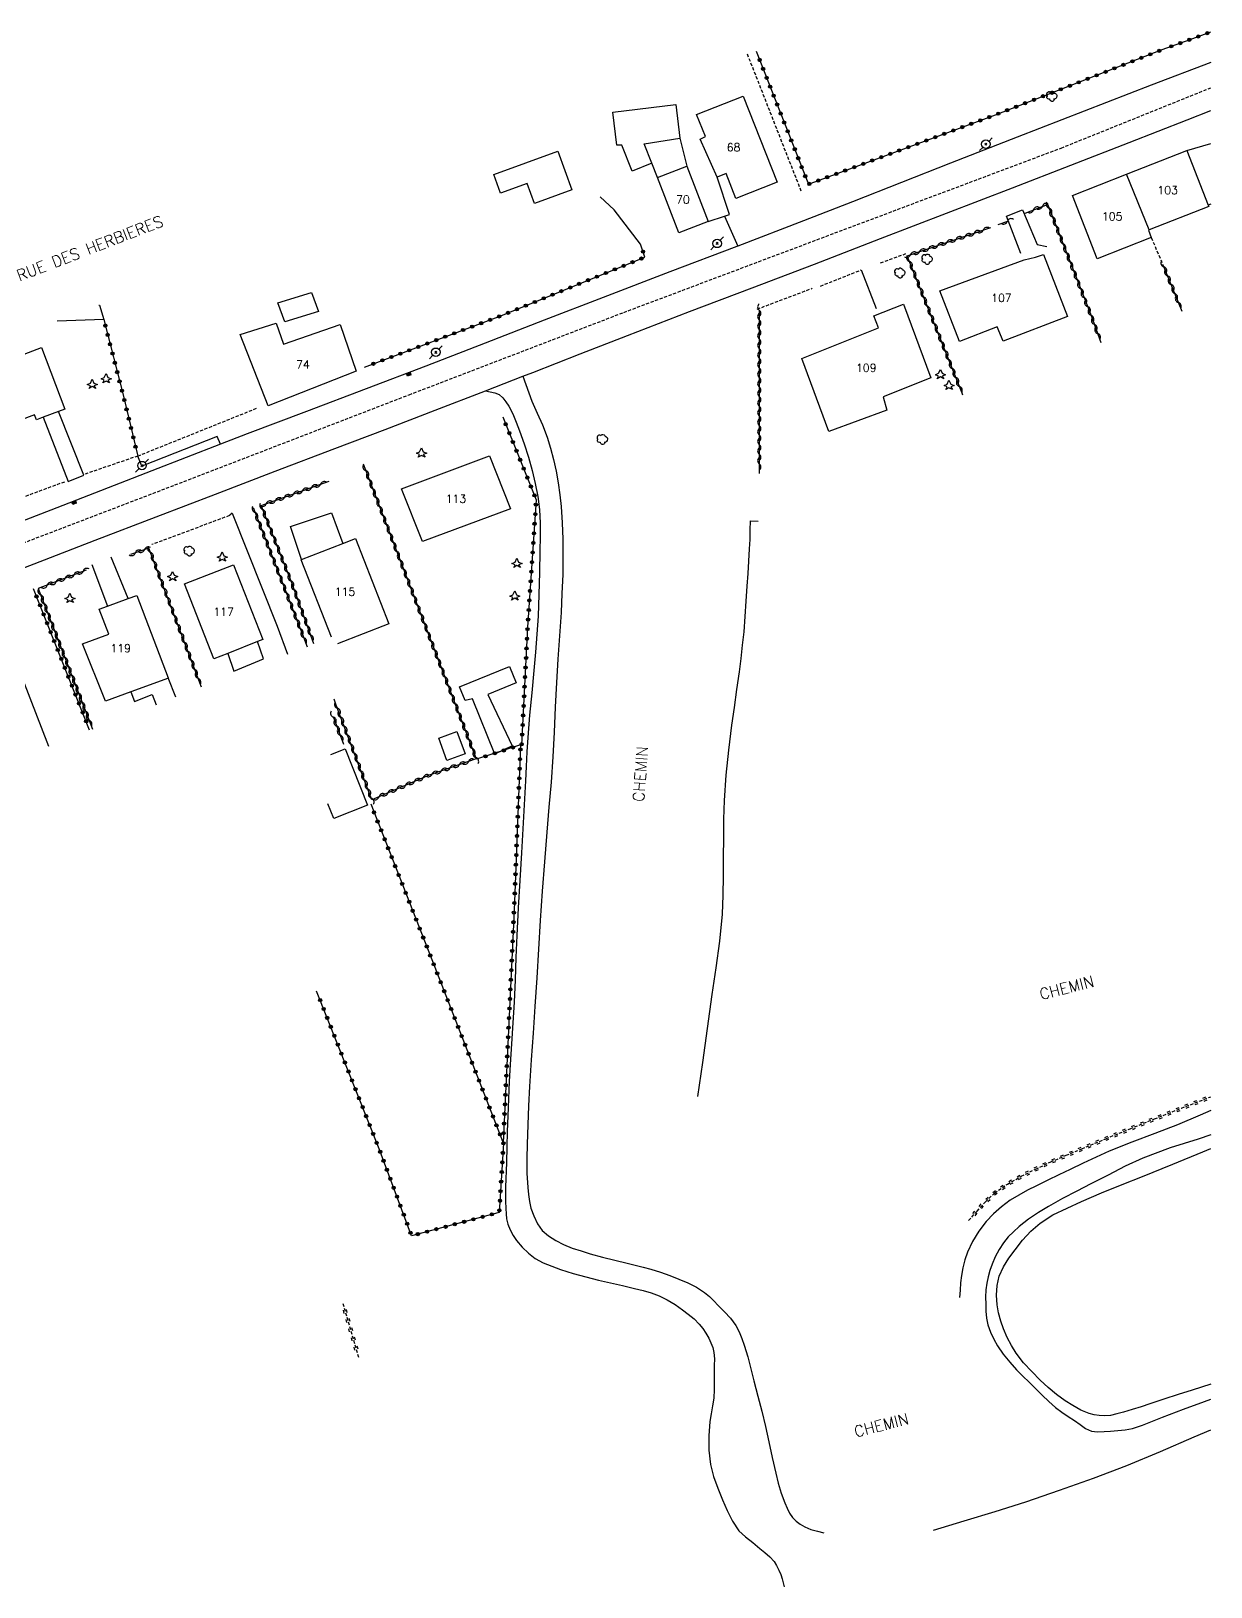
# Model space of a CAD drawing. Header units: millimetres. Extents: x 108000 to 109000, y 127000 to 127777.
# Drawn here: x 108815.7 to 109000, y 127202.7 to 127445.8 of the extents above; entities that cross this region are included whole.
import ezdxf
from ezdxf.enums import TextEntityAlignment as Align

# ---------------------------------------------------------------- set-up
doc = ezdxf.new("R2010")
doc.units = ezdxf.units.MM
doc.linetypes.add('DASHED', pattern=[0.75, 0.5, -0.25])
doc.layers.get('0').update_dxf_attribs({"linetype": 'CONTINUOUS'})
for name, color, linetype in [('W0001', 6, 'DASHED'), ('W0008', 7, 'CONTINUOUS'), ('W0014', 7, 'CONTINUOUS'), ('W0017', 7, 'CONTINUOUS'), ('W0071', 7, 'CONTINUOUS'), ('W0101', 7, 'CONTINUOUS'), ('W0104', 1, 'CONTINUOUS'), ('W0112', 1, 'DASHED'), ('W0220', 5, 'DASHED'), ('W0300', 7, 'CONTINUOUS'), ('W0303', 7, 'CONTINUOUS'), ('W0310', 3, 'CONTINUOUS'), ('W0323', 7, 'CONTINUOUS'), ('W0330', 7, 'CONTINUOUS'), ('W0401', 7, 'CONTINUOUS'), ('W0473', 7, 'CONTINUOUS'), ('W0515', 5, 'CONTINUOUS'), ('W0989', 7, 'CONTINUOUS'), ('W0991', 7, 'CONTINUOUS'), ('W1102', 7, 'CONTINUOUS')]:
    doc.layers.add(name, color=color, linetype=linetype)
doc.styles.get("Standard").update_dxf_attribs({"font": 'romans.shx', "width": 0.85})

# ---------------------------------------------------------------- blocks, each defined once
blk = doc.blocks.new('T401')
for p, q in [((-0.3, 0.3), (0, 0.3)), ((-0.3, -0.25), (-0.3, 0.3)), ((-0.3, 0.15), (0, 0.15)), ((-0.3, 0), (0, 0)), ((0, 0.3), (0, -0.25)), ((-0.3, -0.15), (0, -0.15)), ((-0.3, -0.25), (-0.3, -0.3)), ((-0.3, -0.3), (0, -0.3)), ((0, -0.3), (0, -0.25))]:
    blk.add_line(p, q)
blk = doc.blocks.new('T303')
for p, q in [((-0.77, 0), (-0.28, 0.21)), ((-0.28, -0.21), (-0.77, 0)), ((-0.28, 0.21), (0, 0.83)), ((0, 0.83), (0.28, 0.21)), ((0.28, 0.21), (0.83, 0)), ((0.83, 0), (0.28, -0.21)), ((-0.49, -0.63), (-0.28, -0.21)), ((0, -0.35), (-0.49, -0.63)), ((0.56, -0.63), (0, -0.35)), ((0.28, -0.21), (0.56, -0.63))]:
    blk.add_line(p, q)
blk = doc.blocks.new('T300')
for p, q in [((-0.8, 0.51), (-0.86, 0.34)), ((-0.86, 0.34), (-0.86, 0.17)), ((-0.86, 0.17), (-0.74, 0.06)), ((-0.69, 0.63), (-0.8, 0.51)), ((-0.8, -0.06), (-0.74, 0.06)), ((-0.74, 0.06), (-0.69, 0.11)), ((-0.57, 0.69), (-0.69, 0.63)), ((-0.46, 0.69), (-0.57, 0.69)), ((-0.29, 0.63), (-0.46, 0.69)), ((-0.29, 0.63), (-0.17, 0.74)), ((-0.23, 0.57), (-0.29, 0.63)), ((-0.17, 0.74), (-0.06, 0.8)), ((-0.06, 0.8), (0.06, 0.8)), ((0.06, 0.8), (0.23, 0.74)), ((0.23, 0.74), (0.34, 0.63)), ((0.34, 0.63), (0.4, 0.51)), ((0.46, 0.46), (0.34, 0.46)), ((0.4, 0.51), (0.4, 0.46)), ((0.57, 0.4), (0.46, 0.46)), ((0.57, 0.4), (0.69, 0.29)), ((0.69, 0.29), (0.74, 0.17)), ((0.74, 0.06), (0.69, -0.17)), ((0.74, 0.17), (0.74, 0.06)), ((-0.8, -0.17), (-0.8, -0.06)), ((-0.8, -0.23), (-0.8, -0.17)), ((-0.74, -0.34), (-0.8, -0.23)), ((-0.69, -0.4), (-0.74, -0.34)), ((-0.51, -0.46), (-0.69, -0.4)), ((-0.4, -0.46), (-0.51, -0.46)), ((-0.4, -0.46), (-0.34, -0.46)), ((-0.34, -0.46), (-0.34, -0.4)), ((-0.34, -0.51), (-0.34, -0.46)), ((-0.29, -0.63), (-0.34, -0.51)), ((-0.17, -0.74), (-0.29, -0.63)), ((-0.06, -0.8), (-0.17, -0.74)), ((0.06, -0.8), (-0.06, -0.8)), ((0.17, -0.74), (0.06, -0.8)), ((0.23, -0.69), (0.17, -0.74)), ((0.29, -0.46), (0.23, -0.46)), ((0.29, -0.63), (0.23, -0.69)), ((0.46, -0.4), (0.29, -0.46)), ((0.34, -0.51), (0.29, -0.63)), ((0.34, -0.51), (0.34, -0.46)), ((0.57, -0.34), (0.46, -0.4)), ((0.63, -0.29), (0.57, -0.34)), ((0.69, -0.17), (0.63, -0.29))]:
    blk.add_line(p, q)
blk = doc.blocks.new('T473')
for p, q in [((-0.166667, 0.166667), (0.166667, -0.166667)), ((-0.166667, -0.166667), (0.166667, 0.166667)), ((0.500001, 0.500001), (1.000002, 1.000002)), ((-1.000002, -1.000002), (-0.500001, -0.500001))]:
    blk.add_line(p, q)
blk.add_ellipse((0, 0), major_axis=(0.471405, 0.471405), ratio=1, start_param=5.4977871438, end_param=11.780972451)
blk = doc.blocks.new('t220o')
at = {"color": 0, "linetype": 'Continuous'}
for p, q in [((-0.25, 0.25), (0.25, 0.25)), ((-0.25, -0.25), (0.25, -0.25))]:
    blk.add_line(p, q, dxfattribs=at)
blk = doc.blocks.new('t323o')
at = {"color": 0, "linetype": 'Continuous'}
for radius in [0.25, 0.15]:
    blk.add_circle((0, 0), radius, dxfattribs=at)
blk = doc.blocks.new('t310o')
at = {"color": 0, "linetype": 'Continuous'}
for centre, start, end in [((-0.5, 0.38), 216.8699, 323.1304), ((0.5, -0.37), 36.8699, 143.1303)]:
    blk.add_arc(centre, 0.625, start, end, dxfattribs=at)

msp = doc.modelspace()

# ---------------------------------------------------------------- linework, layer by layer
at = {"layer": 'W0001'}
msp.add_lwpolyline([(108713.61, 127326.26), (108724.65, 127330), (108742.48, 127338.03), (108767.01, 127347.67), (108792.48, 127357.32), (108806.67, 127362.86), (108838.14, 127374.9), (108874.73, 127388.99), (108908.27, 127401.86), (108944.74, 127415.58), (108976.61, 127427.54), (109000, 127436.96)], dxfattribs=at)
at = {"layer": 'W0008'}
for points in [[(109000, 127440.91), (108990.68, 127437.36), (108980.21, 127433.32), (108969.75, 127429.25), (108959.3, 127425.17), (108951.65, 127422.17), (108944, 127419.15), (108936.35, 127416.16), (108926.1, 127412.22), (108925.92, 127412.15), (108915.48, 127408.18), (108905.05, 127404.19), (108895.82, 127400.62), (108886.59, 127397.03), (108877.35, 127393.47), (108868.04, 127389.93), (108858.71, 127386.4), (108849.4, 127382.86), (108845.27, 127381.27)], [(108886.66, 127389.59), (108892.48, 127391.87), (108894.05, 127392.49), (108901.44, 127395.38), (108908.83, 127398.26), (108918.56, 127402), (108928.31, 127405.7), (108938.05, 127409.42), (108948.37, 127413.38), (108958.68, 127417.34), (108968.99, 127421.32), (108978.1, 127424.87), (108987.21, 127428.43), (108996.32, 127431.97), (109000, 127433.38)], [(108806.6, 127358.93), (108816.13, 127362.6), (108825.66, 127366.26), (108835.19, 127369.92), (108844.5, 127373.48), (108853.8, 127377.03), (108863.11, 127380.58), (108870.96, 127383.58), (108878.81, 127386.59), (108886.66, 127389.59)]]:
    msp.add_lwpolyline(points, dxfattribs=at)
at = {"layer": 'W0014'}
for points in [[(108845.27, 127381.27), (108844.75, 127382.47), (108832.97, 127377.85), (108832.33, 127379.42)], [(108845.27, 127381.27), (108834.53, 127377.13), (108819.67, 127371.35), (108804.82, 127365.57)]]:
    msp.add_lwpolyline(points, dxfattribs=at)
at = {"layer": 'W0017'}
for points in [[(108910.86, 127412.51), (108906.74, 127417.88), (108904.58, 127419.91)], [(108924.01, 127416.9), (108926.1, 127412.22)], [(108970.28, 127411.04), (108968.06, 127416.91), (108970.57, 127417.9), (108972.86, 127412.46), (108974.35, 127412.16)], [(108945.36, 127408.49), (108947.72, 127402.48)], [(108817.53, 127385.47), (108821.47, 127375.45), (108823.88, 127376.41), (108819.96, 127386.39)], [(108847.09, 127370.51), (108854.12, 127352.86), (108855.72, 127348.45)], [(108830.83, 127357.15), (108828.16, 127363.64)], [(108825.13, 127362.46), (108827.6, 127355.98)]]:
    msp.add_lwpolyline(points, dxfattribs=at)
at = {"layer": 'W0071'}
for points in [[(108892.48, 127391.87), (108892.96, 127390.58), (108893.43, 127389.29), (108893.92, 127388.01), (108894.72, 127386.14), (108895.55, 127384.27), (108896.29, 127382.38), (108896.83, 127380.63), (108897.3, 127378.85), (108897.69, 127377.06), (108898.02, 127375.22), (108898.27, 127373.37), (108898.47, 127371.52), (108898.66, 127368.97), (108898.74, 127366.42), (108898.77, 127363.86), (108898.73, 127360.9), (108898.61, 127357.94), (108898.46, 127354.98), (108898.24, 127351.34), (108897.98, 127347.69), (108897.74, 127344.05), (108897.56, 127340.17), (108897.4, 127336.28), (108897.2, 127332.4), (108896.9, 127328.47), (108896.56, 127324.55), (108896.23, 127320.63), (108895.87, 127316.04), (108895.53, 127311.44), (108895.21, 127306.85), (108894.92, 127302.38), (108894.66, 127297.9), (108894.38, 127293.43), (108894.09, 127289.25), (108893.8, 127285.07), (108893.55, 127280.89), (108893.39, 127277.89), (108893.25, 127274.9), (108893.17, 127271.9), (108893.13, 127269.64), (108893.13, 127267.37), (108893.27, 127265.12), (108893.38, 127264.04), (108893.52, 127262.96), (108893.76, 127261.92), (108894.2, 127260.68), (108894.79, 127259.48), (108895.54, 127258.43), (108896.51, 127257.57), (108897.65, 127256.87), (108898.84, 127256.25), (108900.2, 127255.67), (108901.61, 127255.21), (108903.04, 127254.79), (108904.95, 127254.26), (108906.89, 127253.79), (108908.82, 127253.32), (108910.05, 127253.01), (108911.27, 127252.69), (108912.49, 127252.35), (108913.98, 127251.89), (108915.45, 127251.38), (108916.89, 127250.81), (108918.27, 127250.21), (108919.63, 127249.54), (108920.89, 127248.74), (108921.64, 127248.11), (108922.35, 127247.41), (108923.04, 127246.7), (108924.02, 127245.71), (108924.96, 127244.69), (108925.77, 127243.59), (108926.28, 127242.6), (108926.71, 127241.56), (108927.1, 127240.51), (108927.67, 127238.67), (108928.13, 127236.8), (108928.58, 127234.92), (108929.21, 127232.55), (108929.84, 127230.19), (108930.43, 127227.81), (108930.95, 127225.37), (108931.43, 127222.92), (108932, 127220.49), (108932.41, 127218.92), (108932.85, 127217.35), (108933.42, 127215.84), (108933.77, 127215.05), (108934.15, 127214.27), (108934.62, 127213.58), (108935.19, 127213.02), (108935.85, 127212.53), (108936.54, 127212.11), (108937.49, 127211.72), (108938.51, 127211.46), (108939.52, 127211.19)], [(108886.66, 127389.59), (108887.39, 127389.44), (108888.12, 127389.29), (108888.78, 127389.02), (108889.36, 127388.52), (108889.85, 127387.88), (108890.29, 127387.22), (108890.95, 127386), (108891.47, 127384.69), (108891.95, 127383.37), (108892.7, 127381.32), (108893.36, 127379.25), (108893.94, 127377.15), (108894.42, 127375.14), (108894.82, 127373.12), (108895.1, 127371.08), (108895.21, 127368.93), (108895.18, 127366.77), (108895.14, 127364.61), (108895.1, 127361.2), (108895.02, 127357.79), (108894.88, 127354.39), (108894.7, 127351.57), (108894.47, 127348.75), (108894.23, 127345.93), (108893.9, 127342.43), (108893.54, 127338.93), (108893.25, 127335.42), (108893.12, 127333.18), (108893.01, 127330.93), (108892.9, 127328.69), (108892.7, 127324.93), (108892.51, 127321.17), (108892.3, 127317.41), (108892.04, 127313.12), (108891.77, 127308.82), (108891.54, 127304.53), (108891.41, 127301.06), (108891.29, 127297.58), (108891.15, 127294.11), (108890.95, 127290.86), (108890.72, 127287.6), (108890.51, 127284.35), (108890.37, 127281.68), (108890.26, 127279), (108890.15, 127276.33), (108890.07, 127273.9), (108890, 127271.47), (108889.93, 127269.04), (108889.88, 127267.76), (108889.82, 127266.48), (108889.79, 127265.2), (108889.77, 127264.09), (108889.77, 127262.98), (108889.82, 127261.87), (108889.88, 127261.04), (108889.96, 127260.21), (108890.13, 127259.41), (108890.49, 127258.51), (108890.98, 127257.65), (108891.53, 127256.84), (108892.39, 127255.8), (108893.37, 127254.85), (108894.44, 127254.03), (108895.69, 127253.35), (108897.04, 127252.82), (108898.4, 127252.34), (108900.34, 127251.7), (108902.32, 127251.16), (108904.3, 127250.65), (108906.19, 127250.21), (108908.08, 127249.81), (108909.96, 127249.36), (108911.27, 127249.02), (108912.57, 127248.66), (108913.82, 127248.2), (108915.07, 127247.57), (108916.27, 127246.83), (108917.42, 127246.02), (108918.35, 127245.33), (108919.26, 127244.59), (108920.07, 127243.77), (108920.62, 127243.09), (108921.11, 127242.37), (108921.54, 127241.61), (108921.88, 127240.87), (108922.16, 127240.11), (108922.36, 127239.33), (108922.45, 127238.34), (108922.41, 127237.34), (108922.37, 127236.33), (108922.39, 127234.96), (108922.39, 127233.59), (108922.33, 127232.22), (108922.15, 127231), (108921.92, 127229.78), (108921.73, 127228.56), (108921.57, 127226.32), (108921.58, 127224.07), (108921.83, 127221.86), (108922.3, 127219.98), (108922.95, 127218.13), (108923.7, 127216.32), (108924.43, 127214.64), (108925.24, 127212.99), (108926.26, 127211.51), (108927.28, 127210.53), (108928.43, 127209.65), (108929.55, 127208.75), (108930.32, 127208.1), (108931.08, 127207.44), (108931.74, 127206.7), (108932.15, 127206.05), (108932.5, 127205.36), (108932.79, 127204.64), (108932.99, 127204.01), (108933.15, 127203.37), (108933.31, 127202.73)], [(109000, 127277.17), (108998.3, 127276.42), (108994.78, 127274.92), (108991.23, 127273.55), (108987.66, 127272.22), (108984.13, 127270.8), (108982.08, 127269.87), (108980.04, 127268.91), (108978.01, 127267.94), (108976.26, 127267.11), (108974.5, 127266.27), (108972.77, 127265.4), (108971.37, 127264.69), (108969.98, 127263.95), (108968.65, 127263.13), (108967.3, 127262.13), (108966.03, 127261.03), (108964.88, 127259.82), (108963.74, 127258.33), (108962.75, 127256.71), (108961.96, 127255.01), (108961.56, 127253.83), (108961.25, 127252.6), (108961.02, 127251.37), (108960.89, 127250.24), (108960.81, 127249.1), (108960.74, 127247.96)], [(109000, 127273.37), (108998, 127272.69), (108993.63, 127271.31), (108989.35, 127269.71), (108986.62, 127268.44), (108983.93, 127267.07), (108981.26, 127265.68), (108979.03, 127264.56), (108976.81, 127263.41), (108974.65, 127262.18), (108973.06, 127261.2), (108971.49, 127260.17), (108970.03, 127259.02), (108969.17, 127258.23), (108968.35, 127257.4), (108967.61, 127256.5), (108966.91, 127255.44), (108966.31, 127254.3), (108965.8, 127253.13), (108965.46, 127252.17), (108965.19, 127251.19), (108964.98, 127250.2), (108964.85, 127249.12), (108964.81, 127248.02), (108964.82, 127246.92), (108964.86, 127245.82), (108964.95, 127244.72), (108965.16, 127243.65), (108965.56, 127242.53), (108966.08, 127241.45), (108966.68, 127240.41), (108967.57, 127239.1), (108968.59, 127237.85), (108969.65, 127236.66), (108970.61, 127235.66), (108971.61, 127234.69), (108972.62, 127233.73), (108973.64, 127232.71), (108974.66, 127231.7), (108975.73, 127230.75), (108976.69, 127230.04), (108977.7, 127229.37), (108978.71, 127228.72), (108979.56, 127228.1), (108980.43, 127227.49), (108981.34, 127227.07), (108982.3, 127226.95), (108983.32, 127226.99), (108984.33, 127227.08), (108985.47, 127227.16), (108986.61, 127227.29), (108987.73, 127227.49), (108989.32, 127227.98), (108990.88, 127228.62), (108992.44, 127229.26), (108995.73, 127230.49), (108999.02, 127231.71), (109000, 127232.07)], [(108956.65, 127211.58), (108961.46, 127213.04), (108966.28, 127214.51), (108971.07, 127216.04), (108976.37, 127217.84), (108981.65, 127219.71), (108986.88, 127221.69), (108992.15, 127223.88), (108997.37, 127226.18), (109000, 127227.29)]]:
    msp.add_lwpolyline(points, dxfattribs=at)
at = {"layer": 'W0101'}
for points in [[(108925.78, 127419.66), (108924.24, 127423.56), (108922.86, 127423.01), (108920.19, 127428.95), (108921.02, 127429.32), (108919.65, 127432.78), (108926.9, 127435.64), (108932.21, 127422.2)], [(108921.46, 127416.07), (108916.88, 127414.3), (108913.56, 127422.92), (108918.14, 127424.69)], [(108973.83, 127410.92), (108977.58, 127401.24), (108967.52, 127397.34), (108966.63, 127399.62), (108960.72, 127397.33), (108957.63, 127405.25), (108970.84, 127410.09), (108972.61, 127410.49)], [(108951.98, 127403.16), (108956.25, 127391.62), (108948.8, 127388.65), (108949.39, 127386.6), (108940.32, 127383.24), (108936.09, 127394.67), (108948.09, 127399.45), (108947.35, 127401.31)], [(108806.77, 127382.29), (108803.35, 127390.65), (108810.63, 127393.41), (108810.48, 127393.77), (108817.31, 127396.36), (108820.94, 127386.76), (108819.96, 127386.39), (108817.53, 127385.47), (108816.52, 127385.09), (108816.2, 127385.86)], [(108887.28, 127379.43), (108890.55, 127371.18), (108876.8, 127366.06), (108873.53, 127374.31)], [(108851.85, 127350.74), (108851.05, 127350.43), (108846.38, 127348.59), (108844.22, 127347.75), (108839.64, 127359.43), (108847.27, 127362.42)], [(108832.19, 127357.64), (108837.09, 127344.78), (108837.12, 127344.69), (108831.24, 127342.56), (108827.31, 127341.14), (108823.71, 127350.08), (108827.81, 127351.56), (108826.3, 127355.51), (108827.6, 127355.98), (108830.83, 127357.15)]]:
    msp.add_lwpolyline(points, close=True, dxfattribs=at)
for points in [[(108986.81, 127423.44), (108986.82, 127423.45), (108996.26, 127427.17)], [(108996.26, 127427.17), (108999.58, 127418.61), (108999.67, 127418.38), (108990.34, 127414.76)], [(108978.39, 127420.12), (108986.81, 127423.44)], [(108990.34, 127414.76), (108990.23, 127414.72), (108990.69, 127413.54), (108982.22, 127410.25), (108978.39, 127420.12)], [(108852.7, 127387.26), (108848.35, 127398.39), (108853.96, 127400.16), (108855.09, 127396.89), (108863.95, 127399.95), (108866.46, 127392.67)], [(108866.46, 127392.67), (108852.7, 127387.26)], [(108862.6, 127351.1), (108857.86, 127363.21), (108857.93, 127363.24), (108864.38, 127365.76), (108866.36, 127366.53), (108871.57, 127353.21)], [(108871.57, 127353.21), (108863.54, 127350.07)], [(108812.54, 127349.18), (108818.39, 127334.1)]]:
    msp.add_lwpolyline(points, dxfattribs=at)
at = {"layer": 'W0104'}
for points in [[(108912.65, 127425.19), (108909.6, 127423.95), (108907.95, 127427.98), (108907.18, 127427.98), (108906.56, 127433.13), (108916.38, 127434.32), (108917.01, 127429.09)], [(108913.56, 127422.92), (108912.65, 127425.19), (108911.44, 127428.2), (108917.01, 127429.09), (108918.14, 127424.69)], [(108996.26, 127427.17), (109000, 127428.25)], [(108921.46, 127416.07), (108924.01, 127416.9), (108924.77, 127417.15), (108922.86, 127423.01)], [(109000, 127418.77), (108999.58, 127418.61)], [(108826.23, 127403.01), (108826.33, 127403.01), (108827.01, 127400.77), (108819.76, 127400.51)], [(108857.93, 127363.24), (108856.19, 127368.4), (108862.58, 127370.55), (108864.38, 127365.76)], [(108846.38, 127348.59), (108847.34, 127345.83), (108851.98, 127347.75), (108851.05, 127350.43)], [(108838.29, 127341.75), (108837.09, 127344.78)], [(108831.24, 127342.56), (108831.84, 127341.05), (108834.57, 127342.14), (108835.2, 127340.56)], [(108862.5, 127332.79), (108864.72, 127333.68), (108868.24, 127324.88)], [(108868.24, 127324.88), (108862.97, 127322.77), (108862.04, 127325.1)]]:
    msp.add_lwpolyline(points, dxfattribs=at)
for points in [[(108894.31, 127418.85), (108893.15, 127422.02), (108889.01, 127420.51), (108887.96, 127423.39), (108897.96, 127427.04), (108900.17, 127420.99)], [(108855.3, 127400.37), (108854.21, 127403.35), (108859.48, 127404.99), (108860.57, 127402.01)], [(108888.13, 127332.84), (108884.62, 127341.48), (108883.49, 127341.21), (108882.62, 127343.35), (108890.42, 127346.52), (108891.46, 127343.96), (108887.04, 127342.17), (108890.85, 127334.13)], [(108879.36, 127335.34), (108882.2, 127336.37), (108883.46, 127332.88), (108880.62, 127331.85)]]:
    msp.add_lwpolyline(points, close=True, dxfattribs=at)
at = {"layer": 'W0112'}
for points in [[(108936, 127420.79), (108927.6, 127442.19)], [(108990.69, 127413.54), (108992.56, 127409.16)], [(108948.39, 127409.6), (108952.36, 127411.04)], [(108938.99, 127405.97), (108945.36, 127408.49)], [(108929.11, 127402.37), (108937.69, 127405.62)], [(108832.33, 127379.42), (108851, 127386.92)], [(108832.33, 127379.42), (108824.09, 127376.59)], [(108820.87, 127375.36), (108808.36, 127370.76)], [(108847.09, 127370.51), (108846.66, 127370.11), (108834.53, 127365.59)]]:
    msp.add_lwpolyline(points, dxfattribs=at)
at = {"layer": 'W0220'}
for points in [[(108962.14, 127259.96), (108963.46, 127261.44), (108964.77, 127262.91), (108966.19, 127264.26), (108968.2, 127265.67), (108970.37, 127266.88), (108972.59, 127268.01), (108974.97, 127269.13), (108977.39, 127270.16), (108979.82, 127271.17), (108983.59, 127272.76), (108987.38, 127274.31), (108991.17, 127275.85), (108995.41, 127277.53), (108999.66, 127279.18), (109000, 127279.31)], [(108866.86, 127238.58), (108866.24, 127240.72), (108864.35, 127247.18)]]:
    msp.add_lwpolyline(points, dxfattribs=at)
at = {"layer": 'W0310'}
for points in [[(108970.97, 127417.36), (108974.47, 127418.74), (108974.48, 127418.75), (108981.27, 127401.36), (108982.8, 127397.17)], [(108961.25, 127388.91), (108961.12, 127389.26), (108952.56, 127410.7), (108965.64, 127415.12)], [(108966.77, 127415.61), (108968.27, 127416.1)], [(108992.57, 127409.17), (108995.47, 127402.03)], [(108929.42, 127402.21), (108929.43, 127377.72), (108929.44, 127376.71)], [(108867.54, 127378.22), (108885.21, 127332.11), (108877.87, 127329.58), (108868.91, 127325.71), (108863.35, 127340.5), (108863.02, 127341.41)], [(108859.86, 127350.05), (108856.38, 127359.58), (108851.61, 127371.67), (108862.22, 127375.47)], [(108850.34, 127371.38), (108858.07, 127351.55), (108858.79, 127349.63)], [(108842.28, 127343.29), (108834.08, 127365.04), (108831.2, 127364.04)], [(108824.25, 127361.6), (108816.79, 127358.7)], [(108816.79, 127358.7), (108825.25, 127336.73)], [(108862.86, 127338.72), (108864.47, 127334.4)]]:
    msp.add_lwpolyline(points, dxfattribs=at)
at = {"layer": 'W0323'}
for points in [[(108992.4, 127442.91), (108996.75, 127444.5), (109000, 127445.69)], [(108928.94, 127442.7), (108937.12, 127421.89), (108966.37, 127432.74), (108992.4, 127442.91)], [(108867.74, 127393.3), (108889.07, 127401.33), (108911.58, 127410.5), (108910.86, 127412.51)], [(108827.01, 127400.77), (108830.08, 127388.78), (108832.33, 127379.42)], [(108889.36, 127385.53), (108894.59, 127372.59), (108893.24, 127352.7), (108892.31, 127334.32), (108892.15, 127334.27), (108885.24, 127332.04)], [(108824.81, 127336.56), (108816.05, 127358.65)], [(108892.15, 127334.27), (108891.12, 127308.41), (108889.43, 127272.12)], [(108868.72, 127325.08), (108878.27, 127300.77), (108889.43, 127272.12), (108889.47, 127272.02), (108888.81, 127261.24), (108875.12, 127257.59), (108870.04, 127271.16), (108860.28, 127295.82)]]:
    msp.add_lwpolyline(points, dxfattribs=at)
at = {"layer": 'W0330'}
msp.add_lwpolyline([(108919.86, 127279.34), (108920.61, 127284.65), (108921.36, 127289.95), (108922.09, 127295.26), (108922.69, 127299.45), (108923.28, 127303.64), (108923.69, 127307.84), (108923.81, 127310.81), (108923.84, 127313.78), (108923.86, 127316.75), (108923.88, 127319.7), (108923.89, 127322.66), (108923.98, 127325.61), (108924.27, 127329.53), (108924.69, 127333.45), (108925.17, 127337.36), (108925.55, 127340.15), (108925.95, 127342.93), (108926.33, 127345.72), (108926.59, 127347.79), (108926.84, 127349.87), (108927.06, 127351.95), (108927.25, 127354.33), (108927.4, 127356.72), (108927.55, 127359.11), (108927.69, 127361.04), (108927.82, 127362.98), (108927.93, 127364.91), (108927.99, 127366.37), (108928.03, 127367.82), (108928.08, 127369.28), (108929.24, 127369.22)], dxfattribs=at)
at = {"layer": 'W0515'}
msp.add_lwpolyline([(109000, 127234.41), (108997.08, 127233.48), (108994.88, 127232.77), (108992.67, 127232.06), (108990.47, 127231.35), (108989.1, 127230.88), (108987.72, 127230.42), (108986.33, 127230.02), (108985.33, 127229.75), (108984.31, 127229.52), (108983.3, 127229.43), (108982.52, 127229.49), (108981.74, 127229.63), (108980.98, 127229.83), (108979.67, 127230.35), (108978.43, 127231.05), (108977.23, 127231.82), (108975.87, 127232.8), (108974.58, 127233.89), (108973.35, 127235.03), (108972, 127236.36), (108970.72, 127237.75), (108969.58, 127239.25), (108968.83, 127240.46), (108968.16, 127241.72), (108967.6, 127243.03), (108967.16, 127244.26), (108966.82, 127245.53), (108966.6, 127246.81), (108966.52, 127248.32), (108966.63, 127249.84), (108966.94, 127251.29), (108967.58, 127252.73), (108968.45, 127254.1), (108969.41, 127255.4), (108970.59, 127256.9), (108971.89, 127258.31), (108973.3, 127259.57), (108975.33, 127260.87), (108977.54, 127261.92), (108979.78, 127262.92), (108982.92, 127264.3), (108986.12, 127265.58), (108989.31, 127266.85), (108994.03, 127268.77), (108998.75, 127270.69), (109000, 127271.2)], dxfattribs=at)
at = {"layer": 'W1102'}
msp.add_lwpolyline([(108990.34, 127414.76), (108986.82, 127423.45)], dxfattribs=at)

# ---------------------------------------------------------------- block references
at = {"layer": 'W0220'}
for p, rotation in [((108996.27, 127277.87), 21.21796957671043), ((108997.67, 127278.41), 21.21796957671043), ((108999.07, 127278.95), 21.21796957671043), ((108990.7, 127275.66), 22.11350324689311), ((108992.09, 127276.21), 21.61477894268042), ((108993.48, 127276.77), 21.61477894268042), ((108994.88, 127277.32), 21.61477894268042), ((108983.75, 127272.83), 22.24313690293673), ((108985.14, 127273.39), 22.24313690293673), ((108986.53, 127273.96), 22.24313690293673), ((108987.92, 127274.53), 22.11350324689311), ((108989.31, 127275.09), 22.11350324689311), ((108978.22, 127270.5), 22.56962019648988), ((108979.6, 127271.08), 22.56962019648988), ((108980.99, 127271.66), 22.86761729162383), ((108982.37, 127272.24), 22.86761729162383), ((108972.73, 127268.08), 25.20112364562691), ((108974.09, 127268.72), 25.20112364562691), ((108975.46, 127269.34), 23.05556589929972), ((108976.84, 127269.92), 23.05556589929972), ((108968.75, 127265.98), 29.14419867750998), ((108970.06, 127266.71), 29.14419867750998), ((108971.39, 127267.4), 26.97650392085474), ((108965.17, 127263.29), 43.55240031299367), ((108966.26, 127264.31), 35.04937331218532), ((108967.49, 127265.17), 35.04937331218532), ((108963.14, 127261.08), 48.2704879229546), ((108964.14, 127262.2), 48.29396498791822), ((108864.76, 127245.78), 106.3078745679629), ((108865.18, 127244.34), 106.3078745679629), ((108865.6, 127242.9), 106.3078745679629), ((108866.02, 127241.46), 106.3078745679629), ((108866.44, 127240.02), 106.2499708826096)]:
    msp.add_blockref('t220o', p, dxfattribs=dict(at, rotation=rotation))
at = {"layer": 'W0300'}
for p in [(108975.19, 127435.61), (108955.7, 127410.14), (108951.45, 127408), (108904.96, 127382), (108840.41, 127364.55)]:
    msp.add_blockref('T300', p, dxfattribs=at)
at = {"layer": 'W0303'}
for p in [(108827.37, 127391.46), (108957.73, 127392.13), (108825.21, 127390.61), (108959.08, 127390.43), (108876.65, 127379.86), (108845.52, 127363.61), (108891.56, 127362.65), (108837.76, 127360.57), (108891.22, 127357.54), (108821.72, 127357.15)]:
    msp.add_blockref('T303', p, dxfattribs=at)
at = {"layer": 'W0310'}
for p, rotation in [((108973.67, 127418.43), 21.51860931745829), ((108974.71, 127418.16), 291.3283724179237), ((108968.2, 127416.08), 18.09048936887299), ((108972.28, 127417.88), 21.51860931745829), ((108975.25, 127416.77), 291.3283724179237), ((108961.6, 127413.75), 18.67116462412353), ((108963.02, 127414.23), 18.67116462412353), ((108964.44, 127414.71), 18.67116462412353), ((108975.8, 127415.37), 291.3283724179237), ((108976.35, 127413.97), 291.3283724179237), ((108954.49, 127411.35), 18.67116462412353), ((108955.91, 127411.83), 18.67116462412353), ((108957.33, 127412.31), 18.67116462412353), ((108958.75, 127412.79), 18.67116462412353), ((108960.18, 127413.27), 18.67116462412353), ((108976.89, 127412.58), 291.3283724179237), ((108977.44, 127411.18), 291.3283724179237), ((108953.07, 127410.87), 18.67116462412353), ((108952.92, 127409.81), 111.7645396204469), ((108953.47, 127408.41), 111.7645396204469), ((108977.98, 127409.78), 291.3283724179237), ((108978.53, 127408.38), 291.3283724179237), ((108992.65, 127408.98), 292.0642323195676), ((108954.03, 127407.02), 111.7645396204469), ((108979.07, 127406.99), 291.3283724179237), ((108993.21, 127407.59), 292.0642323195676), ((108993.78, 127406.2), 292.0642323195676), ((108954.59, 127405.63), 111.7645396204469), ((108955.14, 127404.23), 111.7645396204469), ((108979.62, 127405.59), 291.3283724179237), ((108980.16, 127404.19), 291.3283724179237), ((108994.34, 127404.81), 292.0642323195676), ((108994.9, 127403.42), 292.0642323195676), ((108929.42, 127402.21), 270.0233955803588), ((108955.7, 127402.84), 111.7645396204469), ((108956.25, 127401.45), 111.7645396204469), ((108980.71, 127402.79), 291.3283724179237), ((108981.26, 127401.4), 291.3283724179237), ((108929.42, 127400.71), 270.0233955803588), ((108929.42, 127399.21), 270.0233955803588), ((108956.81, 127400.06), 111.7645396204469), ((108957.37, 127398.66), 111.7645396204469), ((108981.77, 127399.99), 290.1185801611738), ((108982.29, 127398.58), 290.1185801611738), ((108929.42, 127397.71), 270.0233955803588), ((108929.42, 127396.21), 270.0233955803588), ((108957.92, 127397.27), 111.7645396204469), ((108929.42, 127394.71), 270.0233955803588), ((108958.48, 127395.88), 111.7645396204469), ((108959.03, 127394.48), 111.7645396204469), ((108929.42, 127393.21), 270.0233955803588), ((108929.42, 127391.71), 270.0233955803588), ((108959.59, 127393.09), 111.7645396204469), ((108960.15, 127391.7), 111.7645396204469), ((108929.42, 127390.21), 270.0233955803588), ((108960.7, 127390.3), 111.7645396204469), ((108929.43, 127388.71), 270.0233955803588), ((108929.43, 127387.21), 270.0233955803588), ((108929.43, 127385.71), 270.0233955803588), ((108929.43, 127384.21), 270.0233955803588), ((108929.43, 127382.71), 270.0233955803588), ((108929.43, 127381.21), 270.0233955803588), ((108929.43, 127379.71), 270.0233955803588), ((108867.96, 127377.13), 290.9675345346082), ((108929.43, 127378.21), 270.0233955803588), ((108860.89, 127374.99), 19.70512144752913), ((108868.5, 127375.72), 290.9675345346082), ((108869.03, 127374.32), 290.9675345346082), ((108853.83, 127372.46), 19.70512144752913), ((108855.24, 127372.97), 19.70512144752913), ((108856.65, 127373.48), 19.70512144752913), ((108858.06, 127373.98), 19.70512144752913), ((108859.48, 127374.49), 19.70512144752913), ((108869.57, 127372.92), 290.9675345346082), ((108850.64, 127370.61), 291.2965038119314), ((108851.85, 127371.07), 111.5312642209003), ((108852.41, 127371.96), 19.70512144752913), ((108852.4, 127369.67), 111.5312642209003), ((108870.11, 127371.52), 290.9675345346082), ((108870.64, 127370.12), 290.9675345346082), ((108851.19, 127369.21), 291.2965038119314), ((108851.73, 127367.81), 291.2965038119314), ((108852.95, 127368.28), 111.5312642209003), ((108853.5, 127366.88), 111.5312642209003), ((108871.18, 127368.72), 290.9675345346082), ((108871.72, 127367.32), 290.9675345346082), ((108852.28, 127366.41), 291.2965038119314), ((108852.82, 127365.02), 291.2965038119314), ((108854.05, 127365.49), 111.5312642209003), ((108872.25, 127365.92), 290.9675345346082), ((108872.79, 127364.52), 290.9675345346082), ((108831.95, 127364.3), 199.1481374579109), ((108833.37, 127364.79), 199.1481374579109), ((108834.34, 127364.34), 110.663232478841), ((108834.87, 127362.94), 110.663232478841), ((108853.37, 127363.62), 291.2965038119314), ((108853.91, 127362.22), 291.2965038119314), ((108854.6, 127364.09), 111.5312642209003), ((108855.15, 127362.7), 111.5312642209003), ((108873.33, 127363.12), 290.9675345346082), ((108820.98, 127360.33), 201.2430924163231), ((108822.38, 127360.87), 201.2430924163231), ((108823.78, 127361.42), 201.2430924163231), ((108835.4, 127361.53), 110.663232478841), ((108835.93, 127360.13), 110.663232478841), ((108854.45, 127360.82), 291.2965038119314), ((108855.7, 127361.3), 111.5312642209003), ((108856.25, 127359.91), 111.5312642209003), ((108873.86, 127361.72), 290.9675345346082), ((108874.4, 127360.32), 290.9675345346082), ((108817.16, 127357.73), 291.0703982853704), ((108818.19, 127359.24), 201.2430924163231), ((108819.59, 127359.79), 201.2430924163231), ((108836.46, 127358.72), 110.663232478841), ((108836.99, 127357.32), 110.663232478841), ((108855, 127359.43), 291.2965038119314), ((108855.54, 127358.03), 291.2965038119314), ((108856.77, 127358.5), 110.0674500125757), ((108874.94, 127358.92), 290.9675345346082), ((108875.47, 127357.52), 290.9675345346082), ((108817.7, 127356.33), 291.0703982853704), ((108818.24, 127354.93), 291.0703982853704), ((108837.52, 127355.92), 110.663232478841), ((108856.09, 127356.63), 291.2965038119314), ((108856.63, 127355.23), 291.2965038119314), ((108857.29, 127357.09), 110.0674500125757), ((108857.8, 127355.68), 110.0674500125757), ((108876.01, 127356.11), 290.9675345346082), ((108876.55, 127354.71), 290.9675345346082), ((108818.78, 127353.53), 291.0703982853704), ((108838.05, 127354.51), 110.663232478841), ((108838.58, 127353.11), 110.663232478841), ((108857.18, 127353.84), 291.2965038119314), ((108857.72, 127352.44), 291.2965038119314), ((108858.32, 127354.27), 110.0674500125757), ((108858.83, 127352.87), 110.0674500125757), ((108877.08, 127353.31), 290.9675345346082), ((108819.32, 127352.13), 291.0703982853704), ((108819.86, 127350.73), 291.0703982853704), ((108839.11, 127351.71), 110.663232478841), ((108839.64, 127350.3), 110.663232478841), ((108858.26, 127351.04), 290.4644599724659), ((108859.35, 127351.46), 110.0674500125757), ((108877.62, 127351.91), 290.9675345346082), ((108878.16, 127350.51), 290.9675345346082), ((108820.4, 127349.33), 291.0703982853704), ((108820.94, 127347.93), 291.0703982853704), ((108840.17, 127348.9), 110.663232478841), ((108840.7, 127347.5), 110.663232478841), ((108878.69, 127349.11), 290.9675345346082), ((108879.23, 127347.71), 290.9675345346082), ((108821.48, 127346.53), 291.0703982853704), ((108822.02, 127345.13), 291.0703982853704), ((108841.23, 127346.09), 110.663232478841), ((108879.77, 127346.31), 290.9675345346082), ((108822.56, 127343.73), 291.0703982853704), ((108841.75, 127344.69), 110.663232478841), ((108880.31, 127344.91), 290.9675345346082), ((108880.84, 127343.51), 290.9675345346082), ((108823.1, 127342.33), 291.0703982853704), ((108823.63, 127340.93), 291.0703982853704), ((108881.38, 127342.11), 290.9675345346082), ((108881.92, 127340.71), 290.9675345346082), ((108824.17, 127339.53), 291.0703982853704), ((108824.71, 127338.13), 291.0703982853704), ((108862.9, 127338.62), 290.4644599722644), ((108863.54, 127340), 110.6027306592255), ((108864.06, 127338.6), 110.6027306592255), ((108882.45, 127339.31), 290.9675345346082), ((108882.99, 127337.91), 290.9675345346082), ((108863.42, 127337.21), 290.4644599722644), ((108863.95, 127335.81), 290.4644599722644), ((108864.59, 127337.19), 110.6027306592255), ((108865.12, 127335.79), 110.6027306592255), ((108883.53, 127336.51), 290.9675345346082), ((108865.65, 127334.39), 110.6027306592255), ((108866.18, 127332.98), 110.6027306592255), ((108884.06, 127335.1), 290.9675345346082), ((108884.6, 127333.7), 290.9675345346082), ((108866.7, 127331.58), 110.6027306592255), ((108882.57, 127331.2), 199.0183887324605), ((108883.99, 127331.69), 199.0183887324605), ((108885.14, 127332.3), 290.9675345346082), ((108867.23, 127330.17), 110.6027306592255), ((108867.76, 127328.77), 110.6027306592255), ((108875.55, 127328.58), 203.3604643423056), ((108876.93, 127329.17), 203.3604643423056), ((108878.32, 127329.73), 199.0183887324605), ((108879.73, 127330.22), 199.0183887324605), ((108881.15, 127330.71), 199.0183887324605), ((108868.29, 127327.37), 110.6027306592255), ((108868.82, 127325.96), 110.6027306592255), ((108870.04, 127326.2), 203.3604643423056), ((108871.42, 127326.79), 203.3604643423056), ((108872.79, 127327.39), 203.3604643423056), ((108874.17, 127327.98), 203.3604643423056)]:
    msp.add_blockref('t310o', p, dxfattribs=dict(at, rotation=rotation))
at = {"layer": 'W0323'}
for p, rotation in [((108999.44, 127445.49), 20.09948593428078), ((108993.81, 127443.43), 20.09523119184291), ((108995.22, 127443.94), 20.09523119184291), ((108996.63, 127444.46), 20.09523119184291), ((108998.03, 127444.97), 20.09948593428078), ((108929.49, 127441.31), 291.4567482583157), ((108986.34, 127440.54), 21.34073835007684), ((108987.74, 127441.09), 21.34073835007684), ((108989.13, 127441.63), 21.34073835007684), ((108990.53, 127442.18), 21.34073835007684), ((108991.93, 127442.73), 21.34073835007684), ((108930.04, 127439.91), 291.4567482583157), ((108930.59, 127438.51), 291.4567482583157), ((108980.75, 127438.36), 21.34073835007684), ((108982.15, 127438.9), 21.34073835007684), ((108983.55, 127439.45), 21.34073835007684), ((108984.94, 127440), 21.34073835007684), ((108931.13, 127437.12), 291.4567482583157), ((108931.68, 127435.72), 291.4567482583157), ((108973.77, 127435.63), 21.34073835007684), ((108975.16, 127436.18), 21.34073835007684), ((108976.56, 127436.72), 21.34073835007684), ((108977.96, 127437.27), 21.34073835007684), ((108979.35, 127437.81), 21.34073835007684), ((108932.23, 127434.33), 291.4567482583157), ((108968.18, 127433.45), 21.34073835007684), ((108969.57, 127433.99), 21.34073835007684), ((108970.97, 127434.54), 21.34073835007684), ((108972.37, 127435.08), 21.34073835007684), ((108932.78, 127432.93), 291.4567482583157), ((108933.33, 127431.53), 291.4567482583157), ((108961.16, 127430.81), 20.35184052978309), ((108962.56, 127431.33), 20.35184052978309), ((108963.97, 127431.85), 20.35184052978309), ((108965.38, 127432.37), 20.35184052978309), ((108966.78, 127432.9), 21.34073835007684), ((108933.88, 127430.14), 291.4567482583157), ((108934.43, 127428.74), 291.4567482583157), ((108955.53, 127428.72), 20.35184052978309), ((108956.94, 127429.24), 20.35184052978309), ((108958.34, 127429.76), 20.35184052978309), ((108959.75, 127430.28), 20.35184052978309), ((108934.98, 127427.35), 291.4567482583157), ((108935.52, 127425.95), 291.4567482583157), ((108948.5, 127426.11), 20.35184052978309), ((108949.91, 127426.63), 20.35184052978309), ((108951.31, 127427.15), 20.35184052978309), ((108952.72, 127427.68), 20.35184052978309), ((108954.13, 127428.2), 20.35184052978309), ((108936.07, 127424.55), 291.4567482583157), ((108941.47, 127423.5), 20.35184052978309), ((108942.87, 127424.02), 20.35184052978309), ((108944.28, 127424.55), 20.35184052978309), ((108945.69, 127425.07), 20.35184052978309), ((108947.09, 127425.59), 20.35184052978309), ((108936.62, 127423.16), 291.4567482583157), ((108937.25, 127421.94), 20.35184052978309), ((108938.66, 127422.46), 20.35184052978309), ((108940.06, 127422.98), 20.35184052978309), ((108911.28, 127411.35), 109.7079788430555), ((108908.25, 127409.14), 22.16472875899068), ((108909.64, 127409.71), 22.16472875899068), ((108911.03, 127410.27), 22.16472875899068), ((108902.69, 127406.88), 22.16472875899068), ((108904.08, 127407.45), 22.16472875899068), ((108905.47, 127408.01), 22.16472875899068), ((108906.86, 127408.58), 22.16472875899068), ((108895.75, 127404.05), 22.16472875899068), ((108897.14, 127404.62), 22.16472875899068), ((108898.52, 127405.18), 22.16472875899068), ((108899.91, 127405.75), 22.16472875899068), ((108901.3, 127406.31), 22.16472875899068), ((108890.19, 127401.79), 22.16472875899068), ((108891.58, 127402.35), 22.16472875899068), ((108892.97, 127402.92), 22.16472875899068), ((108894.36, 127403.48), 22.16472875899068), ((108827.26, 127399.8), 284.3618479592214), ((108884.59, 127399.64), 20.62960315625367), ((108885.99, 127400.17), 20.62960315625367), ((108887.39, 127400.7), 20.62960315625367), ((108888.8, 127401.23), 20.62960315625367), ((108827.63, 127398.34), 284.3618479592214), ((108828, 127396.89), 284.3618479592214), ((108877.57, 127397), 20.62960315625367), ((108878.97, 127397.53), 20.62960315625367), ((108880.37, 127398.06), 20.62960315625367), ((108881.78, 127398.58), 20.62960315625367), ((108883.18, 127399.11), 20.62960315625367), ((108828.38, 127395.44), 284.3618479592214), ((108870.55, 127394.36), 20.62960315625367), ((108871.95, 127394.89), 20.62960315625367), ((108873.36, 127395.41), 20.62960315625367), ((108874.76, 127395.94), 20.62960315625367), ((108876.16, 127396.47), 20.62960315625367), ((108828.75, 127393.99), 284.3618479592214), ((108829.12, 127392.53), 284.3618479592214), ((108869.14, 127393.83), 20.62960315625367), ((108829.49, 127391.08), 284.3618479592214), ((108829.86, 127389.63), 284.3618479592214), ((108830.23, 127388.17), 283.5165681087905), ((108830.58, 127386.71), 283.5165681087905), ((108830.93, 127385.25), 283.5165681087905), ((108831.28, 127383.8), 283.5165681087905), ((108831.63, 127382.34), 283.5165681087905), ((108889.82, 127384.39), 292.0072343123504), ((108890.38, 127383), 292.0072343123504), ((108831.98, 127380.88), 283.5165681087905), ((108890.94, 127381.61), 292.0072343123504), ((108891.51, 127380.22), 292.0072343123504), ((108892.07, 127378.83), 292.0072343123504), ((108892.63, 127377.44), 292.0072343123504), ((108893.19, 127376.05), 292.0072343123504), ((108893.75, 127374.66), 292.0072343123504), ((108894.32, 127373.27), 292.0072343123504), ((108894.44, 127370.33), 266.1171014396612), ((108894.54, 127371.82), 266.1171014396612), ((108894.33, 127368.83), 266.1171014396612), ((108894.13, 127365.84), 266.1171014396612), ((108894.23, 127367.33), 266.1171014396612), ((108893.93, 127362.84), 266.1171014396612), ((108894.03, 127364.34), 266.1171014396612), ((108893.83, 127361.35), 266.1171014396612), ((108893.62, 127358.35), 266.1171014396612), ((108893.73, 127359.85), 266.1171014396612), ((108816.51, 127357.48), 111.6406022198002), ((108817.07, 127356.08), 111.6406022198002), ((108893.52, 127356.86), 266.1171014396612), ((108817.62, 127354.69), 111.6406022198002), ((108818.17, 127353.3), 111.6406022198002), ((108893.32, 127353.87), 266.1171014396612), ((108893.42, 127355.36), 266.1171014396612), ((108818.73, 127351.9), 111.6406022198002), ((108893.15, 127350.87), 267.1033911269538), ((108893.22, 127352.37), 267.1033911269538), ((108819.28, 127350.51), 111.6406022198002), ((108819.83, 127349.11), 111.6406022198002), ((108893.07, 127349.37), 267.1033911269538), ((108820.39, 127347.72), 111.6406022198002), ((108820.94, 127346.32), 111.6406022198002), ((108892.92, 127346.38), 267.1033911269538), ((108893, 127347.87), 267.1033911269538), ((108821.49, 127344.93), 111.6406022198002), ((108822.05, 127343.54), 111.6406022198002), ((108892.77, 127343.38), 267.1033911269538), ((108892.84, 127344.88), 267.1033911269538), ((108822.6, 127342.14), 111.6406022198002), ((108892.69, 127341.88), 267.1033911269538), ((108823.15, 127340.75), 111.6406022198002), ((108823.71, 127339.35), 111.6406022198002), ((108892.54, 127338.89), 267.1033911269538), ((108892.62, 127340.38), 267.1033911269538), ((108824.26, 127337.96), 111.6406022198002), ((108892.47, 127337.39), 267.1033911269538), ((108890.95, 127333.88), 197.885964252182), ((108892.31, 127334.39), 267.1033911269538), ((108892.39, 127335.89), 267.1033911269538), ((108886.67, 127332.5), 197.885964252182), ((108888.1, 127332.96), 197.885964252182), ((108889.52, 127333.42), 197.885964252182), ((108892.06, 127332.06), 267.7191231522521), ((108892.12, 127333.56), 267.7191231522521), ((108891.94, 127329.06), 267.7191231522521), ((108892, 127330.56), 267.7191231522521), ((108891.88, 127327.57), 267.7191231522521), ((108891.76, 127324.57), 267.7191231522521), ((108891.82, 127326.07), 267.7191231522521), ((108869.25, 127323.73), 291.4470071226853), ((108869.8, 127322.33), 291.4470071226853), ((108891.64, 127321.57), 267.7191231522521), ((108891.7, 127323.07), 267.7191231522521), ((108870.35, 127320.94), 291.4470071226853), ((108870.9, 127319.54), 291.4470071226853), ((108891.58, 127320.07), 267.7191231522521), ((108871.44, 127318.14), 291.4470071226853), ((108871.99, 127316.75), 291.4470071226853), ((108891.47, 127317.07), 267.7191231522521), ((108891.52, 127318.57), 267.7191231522521), ((108872.54, 127315.35), 291.4470071226853), ((108891.41, 127315.57), 267.7191231522521), ((108873.09, 127313.96), 291.4470071226853), ((108873.64, 127312.56), 291.4470071226853), ((108891.29, 127312.58), 267.7191231522521), ((108891.35, 127314.08), 267.7191231522521), ((108874.19, 127311.16), 291.4470071226853), ((108874.74, 127309.77), 291.4470071226853), ((108891.17, 127309.58), 267.7191231522521), ((108891.23, 127311.08), 267.7191231522521), ((108875.28, 127308.37), 291.4470071226853), ((108875.83, 127306.98), 291.4470071226853), ((108891.1, 127308.08), 267.3337018459767), ((108876.38, 127305.58), 291.4470071226853), ((108890.97, 127305.08), 267.3337018459767), ((108891.03, 127306.58), 267.3337018459767), ((108876.93, 127304.18), 291.4470071226853), ((108877.48, 127302.79), 291.4470071226853), ((108890.83, 127302.09), 267.3337018459767), ((108890.9, 127303.59), 267.3337018459767), ((108878.03, 127301.39), 291.4470071226853), ((108878.57, 127299.99), 291.2823461411267), ((108890.76, 127300.59), 267.3337018459767), ((108879.12, 127298.6), 291.2823461411267), ((108879.66, 127297.2), 291.2823461411267), ((108890.62, 127297.59), 267.3337018459767), ((108890.69, 127299.09), 267.3337018459767), ((108880.21, 127295.8), 291.2823461411267), ((108890.55, 127296.09), 267.3337018459767), ((108860.83, 127294.42), 111.6052030293669), ((108861.38, 127293.03), 111.6052030293669), ((108880.75, 127294.4), 291.2823461411267), ((108881.29, 127293.01), 291.2823461411267), ((108890.41, 127293.1), 267.3337018459767), ((108890.48, 127294.6), 267.3337018459767), ((108861.93, 127291.63), 111.6052030293669), ((108862.48, 127290.24), 111.6052030293669), ((108881.84, 127291.61), 291.2823461411267), ((108882.38, 127290.21), 291.2823461411267), ((108890.27, 127290.1), 267.3337018459767), ((108890.34, 127291.6), 267.3337018459767), ((108863.04, 127288.84), 111.6052030293669), ((108863.59, 127287.45), 111.6052030293669), ((108882.93, 127288.81), 291.2823461411267), ((108883.47, 127287.41), 291.2823461411267), ((108890.2, 127288.6), 267.3337018459767), ((108864.14, 127286.05), 111.6052030293669), ((108884.02, 127286.02), 291.2823461411267), ((108890.06, 127285.61), 267.3337018459767), ((108890.13, 127287.1), 267.3337018459767), ((108864.69, 127284.66), 111.6052030293669), ((108865.25, 127283.27), 111.6052030293669), ((108884.56, 127284.62), 291.2823461411267), ((108885.11, 127283.22), 291.2823461411267), ((108889.92, 127282.61), 267.3337018459767), ((108889.99, 127284.11), 267.3337018459767), ((108865.8, 127281.87), 111.6052030293669), ((108866.35, 127280.48), 111.6052030293669), ((108885.65, 127281.82), 291.2823461411267), ((108886.19, 127280.43), 291.2823461411267), ((108889.85, 127281.11), 267.3337018459767), ((108866.9, 127279.08), 111.6052030293669), ((108867.46, 127277.69), 111.6052030293669), ((108886.74, 127279.03), 291.2823461411267), ((108887.28, 127277.63), 291.2823461411267), ((108889.71, 127278.11), 267.3337018459767), ((108889.78, 127279.61), 267.3337018459767), ((108868.01, 127276.29), 111.6052030293669), ((108887.83, 127276.23), 291.2823461411267), ((108889.64, 127276.62), 267.3337018459767), ((108868.56, 127274.9), 111.6052030293669), ((108869.11, 127273.5), 111.6052030293669), ((108888.37, 127274.84), 291.2823461411267), ((108888.92, 127273.44), 291.2823461411267), ((108889.5, 127273.62), 267.3337018459767), ((108889.57, 127275.12), 267.3337018459767), ((108869.66, 127272.11), 111.6052030293669), ((108870.21, 127270.71), 110.52364857872), ((108889.38, 127270.54), 266.4964683551967), ((108889.46, 127272.04), 291.8014094921019), ((108870.73, 127269.31), 110.52364857872), ((108871.26, 127267.9), 110.52364857872), ((108889.29, 127269.05), 266.4964683551967), ((108871.79, 127266.5), 110.52364857872), ((108889.1, 127266.05), 266.4964683551967), ((108889.2, 127267.55), 266.4964683551967), ((108872.31, 127265.09), 110.52364857872), ((108872.84, 127263.69), 110.52364857872), ((108889.01, 127264.56), 266.4964683551967), ((108873.36, 127262.28), 110.52364857872), ((108873.89, 127260.88), 110.52364857872), ((108887.67, 127260.94), 194.9288122325237), ((108888.83, 127261.56), 266.4964683551967), ((108888.92, 127263.06), 266.4964683551967), ((108874.42, 127259.47), 110.52364857872), ((108877.53, 127258.23), 194.9288122325237), ((108878.98, 127258.62), 194.9288122325237), ((108880.43, 127259), 194.9288122325237), ((108881.87, 127259.39), 194.9288122325237), ((108883.32, 127259.78), 194.9288122325237), ((108884.77, 127260.16), 194.9288122325237), ((108886.22, 127260.55), 194.9288122325237), ((108874.94, 127258.07), 110.52364857872), ((108876.08, 127257.85), 194.9288122325237)]:
    msp.add_blockref('t323o', p, dxfattribs=dict(at, rotation=rotation))
at = {"layer": 'W0401'}
for p, rotation in [((108874.67, 127392.3), 110.8186617937637), ((108822.36, 127372.24), 111.254209296757)]:
    msp.add_blockref('T401', p, dxfattribs=dict(at, rotation=rotation))
at = {"layer": 'W0473'}
for p in [(108964.85, 127428.13), (108922.85, 127412.64), (108878.89, 127395.63), (108832.99, 127377.92)]:
    msp.add_blockref('T473', p, dxfattribs=at)

# ---------------------------------------------------------------- texts
at = {"layer": 'W0989'}
for s, rotation, p in [('RUE DES HERBIERES', 21.0159, (108813.82, 127406.7)), ('CHEMIN', 85.7538, (108911.41, 127325.33)), ('CHEMIN', 14.1887, (108973.47, 127294.43)), ('CHEMIN', 14.1887, (108944.51, 127226.08))]:
    msp.add_text(s, height=1.75, rotation=rotation, dxfattribs=at).set_placement(p)
at = {"layer": 'W0991'}
for s, p in [('68', (108925.42, 127427.65)), ('103', (108993.25, 127420.96)), ('70', (108917.51, 127419.49)), ('105', (108984.58, 127416.85)), ('107', (108967.27, 127404.12)), ('74', (108858.14, 127393.71)), ('109', (108946.15, 127393.2)), ('113', (108882.04, 127372.74)), ('115', (108864.71, 127358.21)), ('117', (108845.74, 127355.09)), ('119', (108829.66, 127349.39))]:
    msp.add_text(s, height=1.25, dxfattribs=at).set_placement(p, align=Align.MIDDLE_CENTER)

doc.saveas('drawing.dxf')
